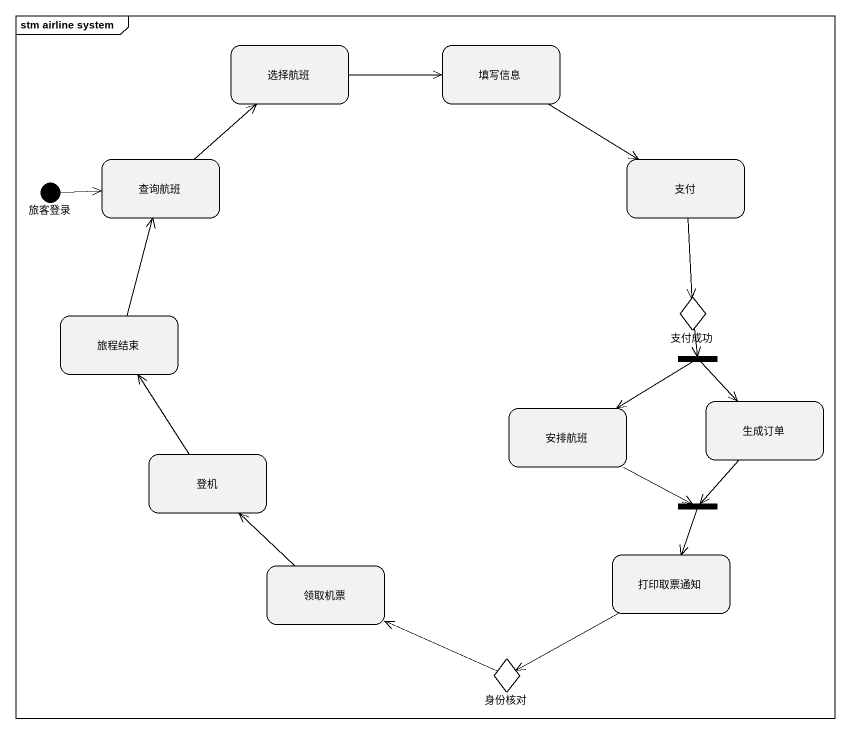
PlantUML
@startuml
mainframe stm airline system
hide empty description
state 选择航班
state 填写信息
state 旅客登录 <<start>>
state 查询航班
state 支付
state 旅程结束
state 支付成功 <<choice>>
state fork1 <<fork>>
state 安排航班
state 生成订单
state 登机
state fork2 <<join>>
state 领取机票
state 打印取票通知
state 身份核对 <<choice>>
选择航班 -right-> 填写信息
填写信息 --> 支付
旅客登录 -right-> 查询航班
查询航班 -up-> 选择航班
支付 --> 支付成功
旅程结束 -up-> 查询航班
支付成功 --> fork1
fork1 --> 安排航班
fork1 --> 生成订单
安排航班 -right-> fork2
生成订单 --> fork2
登机 -up-> 旅程结束
fork2 --> 打印取票通知
领取机票 -up-> 登机
打印取票通知 -left-> 身份核对
身份核对 -left-> 领取机票
@enduml
